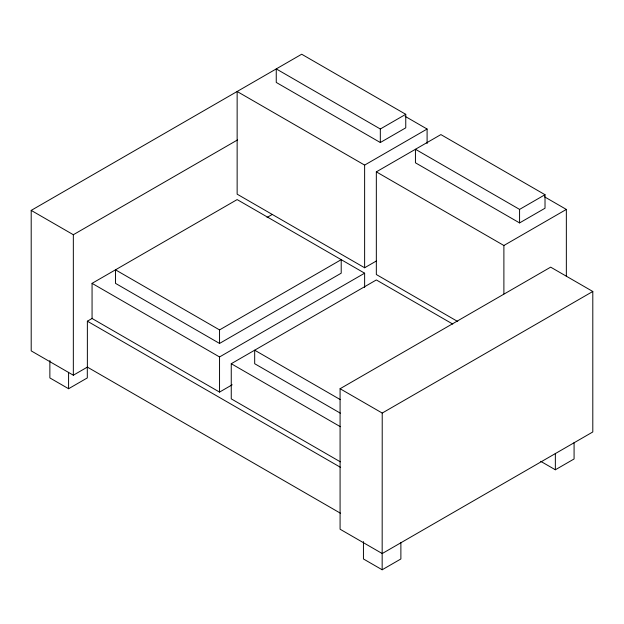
<?xml version="1.0" encoding="UTF-8"?>
<svg xmlns="http://www.w3.org/2000/svg" width="624" height="624" viewBox="0 0 624 624"><rect width="100%" height="100%" fill="white"/><g stroke="black" fill="none" stroke-linecap="round" stroke-linejoin="round"><path stroke-width="0.94" d="M87.656 366.943L73.336 375.211L31.2 350.883L31.2 210.397L301.688 54.226L405.756 114.317L405.756 127.834L380.32 142.522L276.253 82.438L276.253 68.913L380.32 128.996L405.756 114.317M31.2 210.397L73.336 234.725L237.588 139.893M232.198 384.782L219.547 392.09L92.063 318.49L92.063 283.351L237.143 199.586L364.627 273.187L364.627 287.438M340.603 513.318L87.368 367.107L87.368 321.196L92.43 318.271M267.049 217.456L272.111 214.539M376.444 260.949L364.627 267.766L237.143 194.165L237.143 91.494L364.627 165.095L427.097 129.035L427.097 143.567M457.735 321.524L376.334 274.529L376.334 171.857L440.887 134.589L545.017 194.711L545.017 208.229L519.574 222.916L415.444 162.802L415.444 149.276L519.574 209.399L545.017 194.711M49.865 360.539L49.865 377.918L68.585 388.729L87.305 377.918L87.305 367.294M219.547 329.909L341.211 259.67L341.211 273.187L219.547 343.434L115.479 283.351L115.479 269.825L219.547 329.909L219.547 343.434M92.063 283.351L219.547 356.951L364.627 273.187M340.345 461.83L231.254 398.853L231.254 363.714L376.334 279.95L452.759 324.067M376.334 171.857L503.888 245.497L566.35 209.43L566.35 276.268M340.08 388.729L550.664 267.15L592.8 291.478L592.8 431.964L382.223 553.543L340.08 529.214L340.08 388.729L382.223 413.057L592.8 291.478M363.441 541.577L363.441 558.964L382.161 569.774L400.881 558.964L400.881 542.545M540.704 461.323L555.352 469.778L574.08 458.968L574.08 442.556M405.148 116.36L427.097 129.035M544.534 196.833L566.35 209.43M340.33 399.641L254.678 350.189L254.678 363.714L340.33 413.166M231.254 363.714L340.345 426.691M87.368 321.196L340.603 467.399M555.352 453.359L555.352 469.778M519.574 209.399L519.574 222.916M503.888 245.497L503.888 293.927M382.223 413.057L382.161 569.774M380.32 128.996L380.32 142.522M364.627 165.095L364.627 267.766M219.547 356.951L219.547 392.09M73.336 234.725L73.336 375.211M68.585 372.31L68.585 388.729"/></g></svg>
